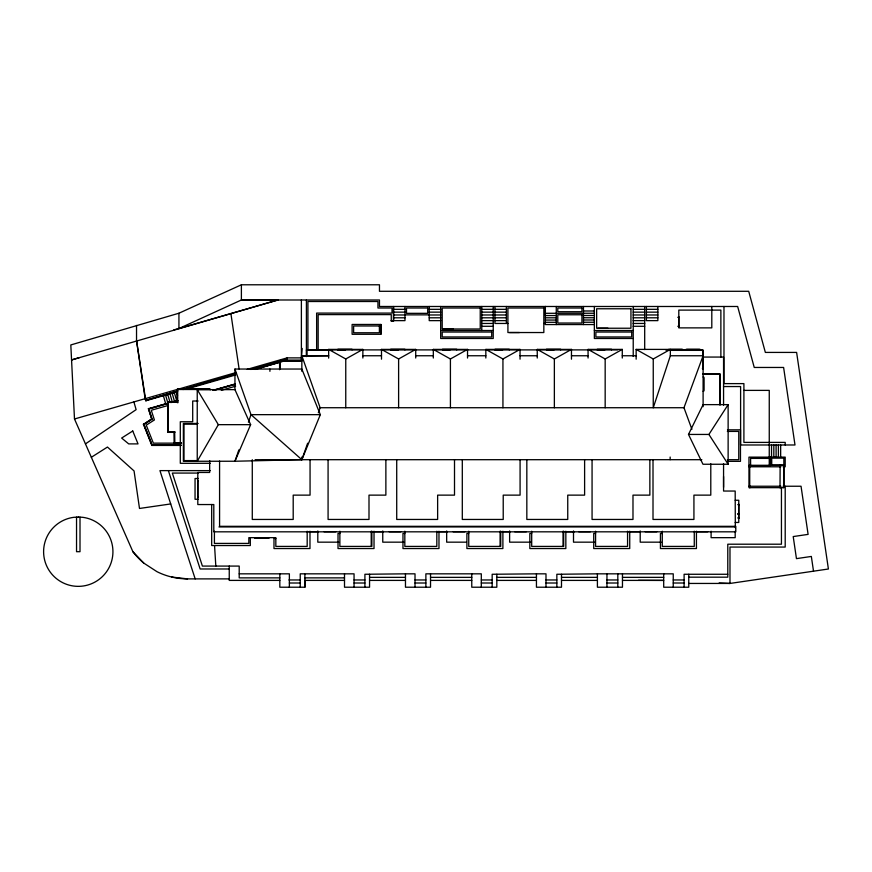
<?xml version="1.0" encoding="UTF-8"?>
<svg xmlns="http://www.w3.org/2000/svg" width="872" height="872" viewBox="0 0 872 872"><rect width="100%" height="100%" fill="white"/><g stroke="black" fill="none" stroke-linecap="round" stroke-linejoin="round"><path stroke-width="1.31" d="M174.433 432.359L174.585 442.453L174.596 432.359M380.901 334.292L380.901 324.46L352.114 324.46L352.114 334.292L380.901 334.292L380.901 324.46M670.154 459.697L670.154 457.048M279.825 573.831L279.825 587.216L304.884 587.216L304.884 574.267M302.203 348.451L301.385 357.88L287.084 357.88L247.234 369.336M670.35 355.754L653.248 407.78L653.248 358.981L670.35 349.4L670.35 355.754L703.105 355.754L683.975 407.725L691.899 429.275M238.852 449.908L234.95 461.244L183.371 461.266L183.371 423.465L198.173 423.465M248.4 422.212L251.005 414.658L234.95 369.041L301.843 369.041L320.329 414.658L301.843 459.697L234.95 461.244L250.624 424.664L234.95 389.631L234.95 369.041M320.329 414.658L251.005 414.658L301.843 459.697L307.642 443.216M318.335 412.794L320.122 407.725L301.843 355.754L328.657 355.754M688.499 434.441L703.105 404.63L728.131 404.63L728.131 464.253L702.963 464.253L688.499 434.441L708.914 434.441L728.131 404.63M250.624 424.664L218.338 424.664L197.236 461.244L197.236 389.631L235.44 389.631M85.445 443.892L136.119 409.655L133.896 401.916M91.342 457.277L107.463 447.053L134.059 470.945L139.498 508.463L170.705 503.94L195.186 578.888M328.657 358.109L328.657 349.4L345.759 358.981L362.861 349.4L362.861 358.032M381.5 359.177L381.5 349.4L398.613 358.981L415.715 349.4L415.715 358.032M433.319 358.032L433.319 349.4L450.421 358.981L467.534 349.4L467.534 358.032M485.835 358.032L485.835 349.4L502.937 358.981L520.039 349.4L520.039 359.177M537.25 358.032L537.25 349.4L554.363 358.981L571.465 349.4L571.465 359.177M588.066 358.032L588.066 349.4L605.168 358.981L622.281 349.4L622.281 358.032M229.249 578.888L187.524 578.888A68.496 68.496 0 0 1 157.015 571.705L143.793 563.105L132.893 551.693L74.491 418.985L70.817 344.941L178.934 313.222L241.391 284.784L379.462 284.784L379.462 291.292L748.71 291.292L765.354 352.419L796.616 352.419L828.4 569.002L729.984 583.444L688.76 583.444M178.934 313.222L178.934 328.537L241.391 299.99L379.462 299.99L379.462 306.486L737.647 306.486L754.247 367.461L783.612 367.461L794.992 444.982L740.601 444.982L740.601 386.547L723.498 386.547M145.591 400.106L146.474 400.553L145.798 400.771L145.134 398.678L136.533 340.614L136.533 325.409M181.038 445.428L151.804 445.428L143.433 424.228L144.098 424.01L143.64 424.893L143.433 424.228L151.684 418.985L152.567 419.432L151.902 419.65L148.371 408.717L149.036 408.51L148.589 409.382M178.934 328.537L277.885 299.99L71.559 359.929L79.319 357.651M173.757 329.943L178.934 328.428M177.659 390.885L146.354 400.226L177.703 391.048M182.88 389.348L235.124 374.066M250.798 369.477L286.114 359.319L252.15 369.259M182.935 389.522L235.178 374.23M254.864 369.434L287.084 360.158L302.54 360.158M74.491 418.985L235.604 372.682M177.038 391.79L145.798 400.771L136.533 340.614M186.15 389.174L235.604 374.96M255.125 369.347L280.697 362M283.247 361.259L287.084 360.158L287.084 357.88M161.189 396.357L176.536 391.975L177.528 395.419M187.502 388.847L189.693 388.214M148.371 408.717L168.307 403.038M177.463 400.422L170.084 402.526L167.762 394.471M212.79 390.351L235.026 384.007M168.133 405.458L151.27 410.265L154.399 419.966L146.245 425.144L153.363 443.15L181.55 443.15M221.335 390.285L235.614 386.209M167.337 403.474L149.134 408.837L167.391 403.638M171.239 402.363L177.757 400.51M214.24 390.111L235.091 384.171M171.294 402.526L177.812 400.673M214.294 390.275L235.135 384.334M391.256 320.842L393.545 320.634L393.512 306.486L393.545 321.147L391.256 321.147L391.256 314.607L318.149 314.607L318.149 349.77M364.91 587.216L364.91 574.267L405.469 573.831L415.018 573.831L415.018 587.216M556.848 587.216L556.848 574.267L597.407 573.831L673.249 573.831L673.249 587.216M492.168 587.216L492.168 574.267L536.443 573.831L545.992 573.831L545.992 587.216M277.885 300.099L241.391 300.099L241.391 284.784M393.512 309.32L404.979 309.32M429.22 309.32L440.687 309.32M481.769 309.32L493.225 309.32M494.936 309.32L506.392 309.32M633.225 309.32L644.691 309.32M646.392 309.32L657.859 309.32M583.455 310.988L594.355 310.988M393.512 312.143L404.979 312.143M429.22 312.143L440.687 312.143M481.769 312.143L493.225 312.143M494.936 312.143L506.392 312.143M633.225 312.143L644.691 312.143M646.392 312.143L657.859 312.143M594.355 313.244L545.36 313.299M404.979 314.857L429.22 314.857M393.512 314.977L404.979 314.977M429.22 314.977L440.687 314.977M481.769 314.977L493.225 314.977M494.936 314.977L506.392 314.977M633.225 314.977L644.691 314.977M646.392 314.977L657.859 314.977M545.36 315.555L556.271 315.555M583.455 315.49L594.355 315.49M678.808 316.819L678.808 326.793M677.795 317.31L679.31 317.31M583.455 317.746L594.355 317.746M393.512 317.8L404.979 317.8M429.22 317.8L440.687 317.8M481.769 317.8L493.225 317.8M494.936 317.8L506.392 317.8M545.36 317.8L556.271 317.8M633.225 317.8L644.691 317.8M646.392 317.8L657.859 317.8M545.36 320.057L556.271 320.057M583.455 319.991L594.355 319.991M391.256 320.634L404.979 320.634L404.979 306.486M440.687 320.634L429.22 320.634L429.22 306.486M481.769 320.634L493.225 320.634M494.936 320.634L506.392 320.634M633.225 320.634L644.691 320.634M545.36 322.302L556.271 322.302M583.455 322.248L594.355 322.248M481.769 323.458L493.225 323.458M507.918 323.458L494.936 323.458L494.936 306.486M543.834 323.458L545.36 323.458M633.225 323.458L644.691 323.458M594.355 324.558L545.36 324.558L545.36 306.486M481.769 326.292L493.225 326.292M633.225 326.292L644.691 326.292M677.795 326.292L679.31 326.292M440.687 330.51L493.225 330.51M594.355 330.51L633.225 330.51M633.225 338.478L594.355 338.478L594.355 306.486M328.657 349.4L362.861 349.4M381.5 349.4L415.715 349.4M433.319 349.4L467.534 349.4M485.835 349.4L520.039 349.4M537.25 349.4L571.465 349.4M588.066 349.4L622.281 349.4M636.146 359.177L636.146 349.4L682.722 349.4L682.722 350.01M337.846 349.759L345.454 349.89M390.689 349.759L398.297 349.89M442.507 349.759L450.115 349.89M495.024 349.759L502.632 349.89M546.45 349.759L554.058 349.89M597.255 349.759L604.863 349.89M306.41 349.89L617.714 349.89M307.108 350.064L332.515 349.89M665.794 350.01L703.105 350.01L703.105 406.69M307.108 350.25L329.845 350.25M670.481 350.184L702.407 350.184M670.481 350.359L702.407 350.359M306.41 350.588L307.108 349.89M703.105 350.708L702.407 350.01M362.861 355.754L381.5 355.754M415.715 355.754L433.319 355.754M467.534 355.754L485.835 355.754M520.039 355.754L537.25 355.754M571.465 355.754L588.066 355.754M622.281 355.754L636.146 355.754M301.843 356.027L328.537 355.754M703.105 357.062L723.564 357.062L723.564 405.175M302.388 360.594L279.596 360.594L279.596 369.706M280.293 360.768L301.69 360.768M280.293 360.954L301.69 360.954M279.596 361.291L280.293 360.594M703.105 368.409L702.407 368.409L703.105 369.107M703.105 373.794L720.01 373.794L720.01 405.186M703.105 373.968L719.313 373.968M703.105 374.143L719.313 374.143M703.105 374.491L703.802 373.794M720.01 374.491L719.313 373.794M703.105 376.998L703.715 376.998L703.715 391.234L703.105 391.234M703.715 377.609L703.715 390.623M177.964 389.304L209.574 389.304M177.964 389.501L209.574 389.501M177.256 389.849L177.964 389.152M743.903 390.384L769.257 390.384L769.257 457.135M198.108 401.011L192.701 401.011L192.701 421.743L180.297 421.743L180.297 463.305L210.272 463.305M168.351 402.123L177.256 402.123M168.351 402.297L177.256 402.297M167.653 402.646L168.351 401.948M320.122 407.725L683.975 407.725M197.127 424.075L183.981 424.075L183.981 460.601L197.497 460.601M727.466 429.831L740.47 429.831L740.47 461.332L727.466 461.332M727.368 431.411L738.769 431.411L738.769 459.697L727.368 459.697M167.653 431.662L168.351 432.359M168.351 432.011L174.247 432.011M168.351 432.185L174.247 432.185M174.247 442.453L174.945 443.15M174.945 442.976L181.398 442.976M152.513 445.08L181.038 445.08M152.513 445.254L181.038 445.254M255.125 459.697L701.818 459.697M748.961 465.354L783.852 465.354L783.852 487.666L748.961 487.666L748.961 457.135L785.203 457.135L785.203 466.782L783.023 466.782M748.961 466.782L780.843 466.782L780.843 465.354M210.272 470.618L159.947 470.618L170.705 503.94M198.413 473.071L172.34 473.071L202.391 566.081L239.201 566.081L239.201 577.874L279.825 577.874M723.564 476.504L723.564 487.306M198.413 478.521L195.045 478.521L195.045 499.264L198.413 499.264M197.802 480.745L198.413 480.745M197.802 481.453L197.802 496.68M748.961 486.238L780.843 486.238L780.843 487.666M783.023 486.238L801.041 486.238L808.104 534.383L793.215 536.563L796.452 558.636L811.342 556.445L813.511 571.182M197.802 497.4L198.413 497.4M735.183 500.256L738.769 500.256L738.769 522.459L735.183 522.459M738.769 504.147L738.769 518.142M737.756 504.648L739.271 504.648M737.756 513.63L739.271 513.63M737.756 514.327L739.271 514.327M737.756 517.946L739.271 517.946M218.97 526.939L735.183 526.939M308.59 531.713L317.822 531.713M324.013 531.713L335.687 531.713M373.816 531.713L383.048 531.713M389.108 531.713L400.782 531.713M437.951 531.713L447.183 531.713M453.102 531.713L464.776 531.713M502.534 531.713L510.153 531.713M514.676 531.713L526.35 531.713M565.198 531.713L574.43 531.713M578.714 531.713L590.388 531.713M628.865 531.713L639.416 531.713M645.171 531.713L656.845 531.713M697.197 531.713L707.748 531.713M339.873 533.468L338.02 533.468L338.02 548.543L374.023 548.543L374.023 531.212M404.826 533.468L402.973 533.468L402.973 548.543L438.976 548.543L438.976 531.212M468.744 533.468L466.891 533.468L466.891 548.543L502.893 548.543L502.893 531.212M531.691 533.468L529.838 533.468L529.838 548.543L565.841 548.543L565.841 531.212M595.576 533.468L593.723 533.468L593.723 548.543L629.726 548.543L629.726 531.212M662.284 533.468L660.431 533.468L660.431 548.543L696.434 548.543L696.434 531.212M275.835 538.547L273.982 538.547L273.982 548.543L309.985 548.543L309.985 531.212M338.772 542.166L317.8 542.166L317.8 530.939M403.725 542.166L382.754 542.166L382.754 530.939M466.335 542.166L446.671 542.166L446.671 530.939M530.59 542.166L509.619 542.166L509.619 530.939M594.475 542.166L573.504 542.166L573.504 530.939M661.183 542.166L640.212 542.166L640.212 530.939M229.249 568.98L200.135 568.98L168.372 470.618M239.201 573.831L289.373 573.831L289.373 587.216M727.782 574.267L684.106 574.267L684.106 587.216M688.76 577.177L727.782 577.177L727.782 544.204L781.443 544.204L781.443 487.666M369.554 577.362L405.469 577.362M430.528 577.362L471.763 577.362M496.822 577.362L536.443 577.362M561.492 577.362L597.407 577.362M622.466 577.362L663.701 577.362M304.938 577.874L344.505 577.874M288.937 579.967L300.23 579.967M354.054 579.967L364.91 579.967M415.018 579.967L425.874 579.967M481.311 579.967L492.168 579.967M545.992 579.967L556.848 579.967M606.956 579.967L617.812 579.967M673.249 579.967L684.106 579.967M279.825 580.403L229.249 580.403L229.249 566.081M344.505 580.403L304.884 580.403L304.884 587.216M369.554 580.403L405.469 580.403M430.528 580.403L471.763 580.403M496.822 580.403L536.443 580.403M561.492 580.403L597.407 580.403M622.466 580.403L663.701 580.403L638.424 580.316M289.373 583.008L300.23 583.008M354.054 583.008L364.91 583.008M415.018 583.008L425.874 583.008M481.311 583.008L492.168 583.008M545.992 583.008L556.848 583.008M606.956 583.008L617.812 583.008M673.249 583.008L684.106 583.008M187.524 578.888L171.86 577.068M719.16 582.943L729.984 583.444L729.984 547.06L785.203 547.06L785.203 486.238M636.146 349.4L653.248 358.981M708.914 434.441L728.131 464.253M197.236 389.631L218.338 424.664M148.916 409.273L152.022 418.876M148.752 409.328L151.859 418.931M174.345 392.596L176.656 400.651M172.155 393.218L174.465 401.284M169.964 393.85L172.275 401.905M165.571 395.103L167.882 403.158M163.38 395.725L165.691 403.78M230.884 313.495L239.092 368.921M214.577 546.079L215.82 566.081M545.262 306.486L545.305 315.838M785.203 444.982L785.203 442.398L743.903 442.398L743.903 383.615L723.978 383.615L723.978 306.486M783.797 465.354L783.797 487.666M780.658 444.982L780.658 457.135M780.135 465.354L780.015 487.666M779.96 465.354L779.96 466.782M779.96 486.238L779.96 487.666M778.38 444.982L778.38 457.135M776.102 444.982L776.102 457.135M773.824 444.982L773.824 457.135M771.535 444.982L771.535 457.135M770.521 457.135L770.521 465.572M749.898 465.354L749.898 466.782M749.985 486.238L749.985 487.666M749.724 465.354L749.724 487.666M735.314 527.691L735.183 491.045L723.564 491.045L723.564 463.61M735.183 531.212L735.183 537.664L711.105 537.664L711.105 531.212M720.872 357.051L720.872 310.105L678.808 310.105L678.808 327.872L711.803 327.872L711.803 306.486M719.836 374.491L719.836 404.412M719.662 374.491L719.662 404.412M710.789 463.817L710.789 495.133L693.927 495.133L693.927 519.45L653.008 519.45L653.008 459.729M702.93 350.708L702.93 368.409M702.756 350.708L702.756 368.409M700.238 350.01L700.238 349.4L686.002 349.4L686.002 350.01M699.627 349.4L686.613 349.4M694.276 531.212L694.276 546.417L662.284 546.417L662.284 531.212M688.76 574.267L688.76 587.216L663.701 587.216L663.701 573.831M682.111 349.4L669.097 349.4M668.486 349.4L668.486 350.01M657.859 306.486L657.859 320.634L646.392 320.634L646.392 306.486M649.858 459.729L649.858 495.133L632.985 495.133L632.985 519.45L592.066 519.45L592.066 459.729M644.691 306.486L644.691 349.552M633.225 306.486L633.225 356.463M627.567 531.212L627.567 546.417L595.576 546.417L595.576 531.212M622.466 573.831L622.466 587.216L597.407 587.216L597.407 573.831M617.812 573.831L617.812 587.216M611.49 349.28L611.49 349.89M610.88 349.28L597.865 349.28M607.947 328.232L597.974 328.232M606.956 573.831L606.956 587.216M605.168 358.981L605.168 407.78M597.255 349.28L597.255 349.89M584.611 459.729L584.611 495.133L567.748 495.133L567.748 519.45L526.83 519.45L526.83 459.729M583.455 306.486L583.455 324.558M563.683 531.212L563.683 546.417L531.691 546.417L531.691 531.212M563.039 531.212L563.039 546.417M561.492 574.267L561.492 587.216L536.443 587.216L536.443 573.831M560.674 349.28L560.674 349.89M560.064 349.28L547.049 349.28M556.271 306.486L556.271 324.558M554.363 358.981L554.363 407.78M546.45 349.28L546.45 349.89M520.083 459.729L520.083 495.133L503.22 495.133L503.22 519.45L462.302 519.45L462.302 459.729M519.407 332.537L509.433 332.537M509.259 349.28L509.259 349.89M508.649 349.28L495.634 349.28M506.392 306.486L506.392 323.458M502.937 358.981L502.937 407.78M500.735 531.212L500.735 546.417L468.744 546.417L468.744 531.212M500.092 531.212L500.092 546.417M496.822 574.267L496.822 587.216L471.763 587.216L471.763 573.831M495.024 349.28L495.024 349.89M493.225 306.486L493.225 338.478L440.687 338.478L440.687 306.486M481.769 306.486L481.769 330.51M481.311 587.216L481.311 573.831L425.874 573.831L425.874 587.216M456.743 349.28L456.743 349.89M456.132 349.28L443.118 349.28M454.508 459.729L454.508 495.133L437.635 495.133L437.635 519.45L396.716 519.45L396.716 459.729M453.08 328.995L443.107 328.995M450.421 358.981L450.421 407.78M442.507 349.28L442.507 349.89M436.818 531.212L436.818 546.417L404.826 546.417L404.826 531.212M430.528 573.831L430.528 587.216L405.469 587.216L405.469 573.831M404.924 349.28L404.924 349.89M404.314 349.28L391.299 349.28M398.613 358.981L398.613 407.78M390.689 349.28L390.689 349.89M385.871 459.729L385.871 495.133L368.998 495.133L368.998 519.45L328.079 519.45L328.079 459.729M371.864 531.212L371.864 546.417L339.873 546.417L339.873 531.212M371.221 531.212L371.221 546.417M369.554 574.267L369.554 587.216L344.505 587.216L344.505 573.831M354.054 587.216L354.054 573.831L300.23 573.831L300.23 587.216M352.07 349.28L352.07 349.89M351.471 349.28L338.456 349.28M345.759 358.981L345.759 407.78M337.846 349.28L337.846 349.89M316.634 349.607L316.634 313.092L392.019 313.092L392.019 308.012L377.947 308.012L377.947 301.505L307.925 301.505L307.925 349.705M310.061 459.729L310.061 495.133L293.199 495.133L293.199 519.45L252.281 519.45L252.281 459.729M307.184 531.212L307.184 546.417L275.835 546.417L275.835 537.664L248.836 537.664L248.836 543.409L214.414 543.409L214.414 531.157M306.759 350.588L306.759 355.591M306.584 350.588L306.584 355.591M306.41 299.99L306.41 356.583M301.843 355.754L301.843 371.33M301.843 457.026L301.843 459.697M301.385 299.99L301.385 360.158M279.945 361.291L279.945 368.682M279.77 361.291L279.77 368.682M269.917 369.041L269.917 371.33M268.903 537.664L268.903 538.275L254.886 538.275L254.886 537.664M268.293 537.664L268.293 538.275M262.2 537.664L262.2 538.275M261.589 537.664L261.589 538.275M255.496 537.664L255.496 538.275M250.319 537.664L250.319 545.534L211.678 545.534L211.678 504.496M219.581 461.059L219.581 526.328L735.794 526.328L735.794 531.822L213.804 531.822L213.804 504.55L197.802 504.55L197.802 472.461L209.662 472.461L209.662 460.601M209.574 389.152L210.272 389.849L210.272 389.152L177.256 389.152L177.256 402.646L177.964 402.646L177.964 401.948L167.653 401.948L167.653 432.359L174.945 432.359L174.945 431.662L174.247 431.662L174.247 443.15M177.605 389.849L177.605 401.948M177.43 389.849L177.43 401.948M168.002 402.646L168.002 431.662M167.827 402.646L167.827 431.662M152.513 445.428L152.513 444.731L151.804 445.428M80.006 517.14L80.006 551.693L76.54 551.693L76.54 517.14M143.793 563.105A68.496 68.496 0 0 1 132.893 551.693M151.739 419.149L144.24 424.315L151.739 419.149M132.751 430.997L121.644 438.049L128.696 443.892L138.027 443.892L132.751 430.997M143.967 424.773L151.979 444.731L143.978 424.784M78.273 517.031L73.739 517.325A34.673 34.673 0 0 0 49.028 570.321A34.673 34.673 0 0 0 107.507 570.321A34.673 34.673 0 0 0 82.796 517.325L78.273 517.031M427.705 308.012L406.505 308.012L406.505 313.331L427.705 313.331L427.705 308.012M480.243 308.012L442.202 308.012L442.202 328.995L480.243 328.995L480.243 308.012M543.834 308.012L507.918 308.012L507.918 332.537L543.834 332.537L543.834 308.012M581.929 308.012L557.786 308.012L557.786 311.718L581.929 311.718L581.929 308.012M630.947 308.775L596.644 308.775L596.644 328.232L630.947 328.232L630.947 308.775M581.929 314.759L557.786 314.759L557.786 323.032L581.929 323.032L581.929 314.759M379.385 325.986L353.629 325.986L353.629 332.766L379.385 332.766L379.385 325.986M491.71 332.036L442.202 332.036L442.202 336.963L491.71 336.963L491.71 332.036M631.71 332.036L595.881 332.036L595.881 336.963L631.71 336.963L631.71 332.036M181.398 442.856L174.945 442.856L181.398 442.845M783.841 458.138L771.731 458.138L771.731 465.048L783.841 465.048L783.841 458.138M769.257 458.389L750.596 458.389L750.596 465.594L769.257 465.594L769.257 458.389"/></g></svg>
